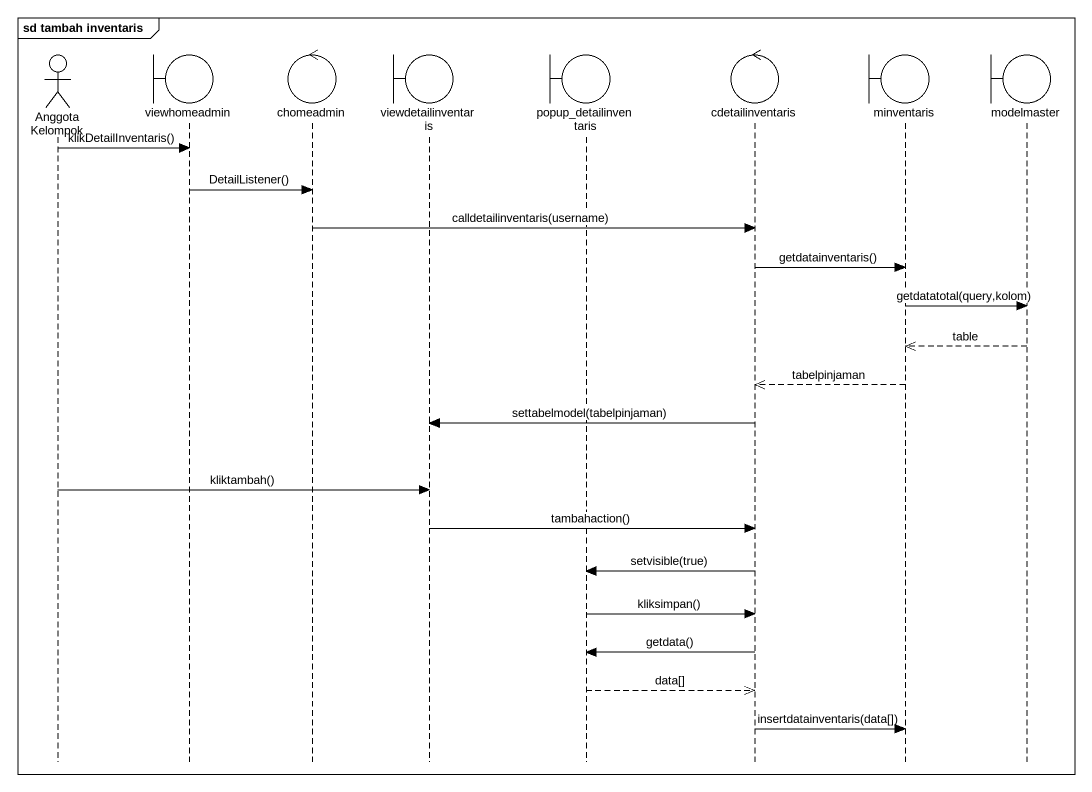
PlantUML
@startuml
mainframe sd tambah inventaris
hide footbox
actor "Anggota Kelompok" as Anggota_Kelompok
boundary viewhomeadmin
control chomeadmin
boundary viewdetailinventaris
boundary popup_detailinventaris
control cdetailinventaris
boundary minventaris
boundary modelmaster

Anggota_Kelompok -> viewhomeadmin : klikDetailInventaris()
viewhomeadmin -> chomeadmin : DetailListener()
chomeadmin -> cdetailinventaris : calldetailinventaris(username)
cdetailinventaris -> minventaris : getdatainventaris()
minventaris -> modelmaster : getdatatotal(query,kolom)
modelmaster -->> minventaris : table
minventaris -->> cdetailinventaris : tabelpinjaman
cdetailinventaris -> viewdetailinventaris : settabelmodel(tabelpinjaman)
Anggota_Kelompok -> viewdetailinventaris : kliktambah()
viewdetailinventaris -> cdetailinventaris : tambahaction()
cdetailinventaris -> popup_detailinventaris : setvisible(true)
popup_detailinventaris -> cdetailinventaris : kliksimpan()
cdetailinventaris -> popup_detailinventaris : getdata()
popup_detailinventaris -->> cdetailinventaris : data[]
cdetailinventaris -> minventaris : insertdatainventaris(data[])
@enduml
